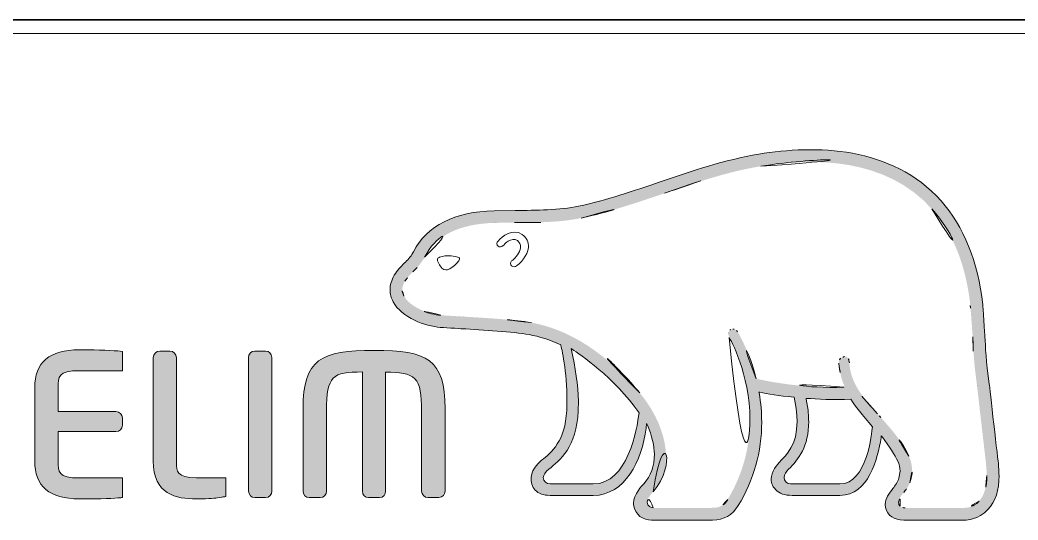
# Model space of a CAD drawing. Extents: x 16296677952 to 16296679688, y -37409618576 to -37409617304.
# Drawn here: x 16296678931.55 to 16296678946.28, y -37409618151.3 to -37409618143.91 of the extents above; entities that cross this region are included whole.
import ezdxf

# ---------------------------------------------------------------- set-up
doc = ezdxf.new("R2010")
doc.units = 0
doc.header["$LTSCALE"] = 10
doc.header["$MEASUREMENT"] = 0
doc.layers.get('0').update_dxf_attribs({"linetype": 'CONTINUOUS'})
doc.layers.add('레이어 1', color=7, linetype='CONTINUOUS', lineweight=0)

msp = doc.modelspace()

# ---------------------------------------------------------------- hatches: boundary and pattern name
at = {"layer": '레이어 1'}
h = msp.add_hatch(color=7, dxfattribs=at)
h.dxf.hatch_style = 1
edge = h.paths.add_edge_path(flags=16)
edge.add_spline(control_points=[(16296678945.706421, -37409618151.018967), (16296678945.61809, -37409618151.116753), (16296678945.50709, -37409618151.117622), (16296678945.502279, -37409618151.117622), (16296678945.502279, -37409618151.117622), (16296678944.61311, -37409618151.117622), (16296678944.61311, -37409618151.117622), (16296678944.580441, -37409618151.117622), (16296678944.55547, -37409618151.109428), (16296678944.53931, -37409618151.093483), (16296678944.52581, -37409618151.080261), (16296678944.51926, -37409618151.060158), (16296678944.51926, -37409618151.03524), (16296678944.51926, -37409618150.9851), (16296678944.555861, -37409618150.939003), (16296678944.594749, -37409618150.890053), (16296678944.6308, -37409618150.843727), (16296678944.665051, -37409618150.799812), (16296678944.684231, -37409618150.745842), (16296678944.732901, -37409618150.614861), (16296678944.727921, -37409618150.475128), (16296678944.669809, -37409618150.352013), (16296678944.56481, -37409618150.129227), (16296678944.409031, -37409618149.954224), (16296678944.258051, -37409618149.785103), (16296678944.258051, -37409618149.785103), (16296678944.206921, -37409618149.728951), (16296678944.206921, -37409618149.728409), (16296678944.010651, -37409618149.509697), (16296678943.807831, -37409618149.28344), (16296678943.791821, -37409618148.976669), (16296678943.78816, -37409618148.915916), (16296678943.76009, -37409618148.879211), (16296678943.721029, -37409618148.880859), (16296678943.721029, -37409618148.880859), (16296678943.663509, -37409618148.908493), (16296678943.66226, -37409618148.908493), (16296678943.64669, -37409618148.925652), (16296678943.638, -37409618148.95121), (16296678943.638, -37409618148.980598), (16296678943.638, -37409618148.980598), (16296678943.638491, -37409618148.990967), (16296678943.638491, -37409618148.991089), (16296678943.64636, -37409618149.101967), (16296678943.6728, -37409618149.210777), (16296678943.71928, -37409618149.323753), (16296678943.71928, -37409618149.323753), (16296678943.72382, -37409618149.335121), (16296678943.72382, -37409618149.335121), (16296678943.72382, -37409618149.335121), (16296678943.7118, -37409618149.335541), (16296678943.7118, -37409618149.335541), (16296678943.14097, -37409618149.35817), (16296678942.581341, -37409618149.250443), (16296678942.416759, -37409618149.210777), (16296678942.31526, -37409618148.802406), (16296678942.150631, -37409618148.531677), (16296678942.14353, -37409618148.520233), (16296678942.130739, -37409618148.499031), (16296678942.110319, -37409618148.48275), (16296678942.090651, -37409618148.477074), (16296678942.090651, -37409618148.477074), (16296678942.04258, -37409618148.484268), (16296678942.03668, -37409618148.485046), (16296678942.03264, -37409618148.491051), (16296678942.024229, -37409618148.502411), (16296678942.00565, -37409618148.527328), (16296678942.00565, -37409618148.527328), (16296678942.00337, -37409618148.54731), (16296678942.00337, -37409618148.54731), (16296678942.00337, -37409618148.54731), (16296678942.018539, -37409618148.601067), (16296678942.018539, -37409618148.601067), (16296678942.031, -37409618148.622581), (16296678942.32411, -37409618149.136063), (16296678942.32411, -37409618149.816132), (16296678942.32411, -37409618150.235657), (16296678942.213881, -37409618150.631462), (16296678941.996481, -37409618150.992416), (16296678941.94453, -37409618151.079048), (16296678941.87608, -37409618151.117622), (16296678941.774269, -37409618151.117622), (16296678941.774269, -37409618151.117622), (16296678940.89776, -37409618151.117622), (16296678940.89776, -37409618151.117622), (16296678940.8687, -37409618151.117622), (16296678940.808069, -37409618151.097191), (16296678940.808069, -37409618151.033821), (16296678940.808069, -37409618150.998871), (16296678940.84046, -37409618150.941513), (16296678940.89443, -37409618150.881104), (16296678941.259701, -37409618150.474358), (16296678941.04896, -37409618149.839073), (16296678940.69866, -37409618149.42054), (16296678940.3603, -37409618149.016861), (16296678939.808109, -37409618148.508873), (16296678939.099079, -37409618148.382683), (16296678938.847811, -37409618148.33876), (16296678938.4349, -37409618148.314293), (16296678938.101419, -37409618148.29451), (16296678938.101419, -37409618148.29451), (16296678937.76433, -37409618148.274521), (16296678937.76433, -37409618148.274521), (16296678937.59133, -37409618148.261299), (16296678937.305429, -37409618148.1549), (16296678937.21841, -37409618147.990143), (16296678937.18165, -37409618147.92186), (16296678937.185801, -37409618147.852592), (16296678937.231899, -37409618147.772957), (16296678937.26091, -37409618147.724892), (16296678937.30073, -37409618147.683594), (16296678937.350821, -37409618147.633339), (16296678937.40621, -37409618147.577301), (16296678937.463181, -37409618147.519279), (16296678937.50754, -37409618147.44281), (16296678937.50754, -37409618147.44281), (16296678937.520269, -37409618147.418877), (16296678937.520269, -37409618147.418877), (16296678937.68955, -37409618147.09507), (16296678938.038271, -37409618146.924088), (16296678938.55715, -37409618146.910316), (16296678938.55715, -37409618146.910316), (16296678938.849779, -37409618146.907051), (16296678938.849779, -37409618146.907051), (16296678939.17108, -37409618146.905411), (16296678939.53565, -37409618146.903557), (16296678939.835199, -37409618146.839088), (16296678940.25592, -37409618146.748642), (16296678940.677999, -37409618146.604424), (16296678941.050489, -37409618146.477493), (16296678941.050489, -37409618146.477493), (16296678941.062401, -37409618146.473557), (16296678941.062401, -37409618146.473557), (16296678941.5231, -37409618146.316017), (16296678941.99954, -37409618146.153122), (16296678942.48657, -37409618146.073807), (16296678943.26601, -37409618145.944794), (16296678944.33637, -37409618145.949043), (16296678945.00979, -37409618146.705048), (16296678945.321039, -37409618147.055077), (16296678945.51277, -37409618147.53643), (16296678945.57876, -37409618148.136101), (16296678945.57876, -37409618148.136101), (16296678945.57625, -37409618148.13414), (16296678945.57395, -37409618148.132057), (16296678945.5793, -37409618148.143959), (16296678945.58433, -37409618148.211273), (16296678945.61208, -37409618148.592758), (16296678945.62005, -37409618148.776192), (16296678945.628469, -37409618148.965851), (16296678945.67643, -37409618149.317741), (16296678945.67643, -37409618149.317741), (16296678945.81233, -37409618150.494568), (16296678945.81233, -37409618150.494568), (16296678945.81233, -37409618150.494568), (16296678945.820419, -37409618150.637581), (16296678945.820419, -37409618150.637581), (16296678945.820419, -37409618150.806488), (16296678945.782181, -37409618150.934837), (16296678945.706421, -37409618151.018967)], knot_values=[0, 0, 0, 0, 1, 1, 1, 2, 2, 2, 3, 3, 3, 4, 4, 4, 5, 5, 5, 6, 6, 6, 7, 7, 7, 8, 8, 8, 9, 9, 9, 10, 10, 10, 11, 11, 11, 12, 12, 12, 13, 13, 13, 14, 14, 14, 15, 15, 15, 16, 16, 16, 17, 17, 17, 18, 18, 18, 19, 19, 19, 20, 20, 20, 21, 21, 21, 22, 22, 22, 23, 23, 23, 24, 24, 24, 25, 25, 25, 26, 26, 26, 27, 27, 27, 28, 28, 28, 29, 29, 29, 30, 30, 30, 31, 31, 31, 32, 32, 32, 33, 33, 33, 34, 34, 34, 35, 35, 35, 36, 36, 36, 37, 37, 37, 38, 38, 38, 39, 39, 39, 40, 40, 40, 41, 41, 41, 42, 42, 42, 43, 43, 43, 44, 44, 44, 45, 45, 45, 46, 46, 46, 47, 47, 47, 48, 48, 48, 49, 49, 49, 50, 50, 50, 51, 51, 51, 52, 52, 52, 53, 53, 53, 53], degree=3, periodic=0)
edge = h.paths.add_edge_path(flags=16)
edge.add_spline(control_points=[(16296678943.65089, -37409618150.764633), (16296678943.65089, -37409618150.764633), (16296678942.925529, -37409618150.764633), (16296678942.925529, -37409618150.764633), (16296678942.871889, -37409618150.764633), (16296678942.8295, -37409618150.721809), (16296678942.8295, -37409618150.667183), (16296678942.8295, -37409618150.629051), (16296678942.86261, -37409618150.580544), (16296678942.893909, -37409618150.547234), (16296678943.041451, -37409618150.405983), (16296678943.192381, -37409618150.21151), (16296678943.192381, -37409618149.842346), (16296678943.192381, -37409618149.842346), (16296678943.183029, -37409618149.674652), (16296678943.183029, -37409618149.674004), (16296678943.183029, -37409618149.674004), (16296678943.15637, -37409618149.510887), (16296678943.15637, -37409618149.510887), (16296678943.15637, -37409618149.510887), (16296678943.15452, -37409618149.500618), (16296678943.15452, -37409618149.500618), (16296678943.15452, -37409618149.500618), (16296678943.16522, -37409618149.501389), (16296678943.16522, -37409618149.501389), (16296678943.30048, -37409618149.511108), (16296678943.56366, -37409618149.525757), (16296678943.81493, -37409618149.51384), (16296678943.878731, -37409618149.615334), (16296678943.981541, -37409618149.745888), (16296678944.131639, -37409618149.919823), (16296678944.12476, -37409618150.00634), (16296678944.053089, -37409618150.764633), (16296678943.65089, -37409618150.764633)], knot_values=[0, 0, 0, 0, 1, 1, 1, 2, 2, 2, 3, 3, 3, 4, 4, 4, 5, 5, 5, 6, 6, 6, 7, 7, 7, 8, 8, 8, 9, 9, 9, 10, 10, 10, 11, 11, 11, 11], degree=3, periodic=0)
edge = h.paths.add_edge_path(flags=16)
edge.add_spline(control_points=[(16296678940.0112, -37409618150.764633), (16296678940.0112, -37409618150.764633), (16296678939.3745, -37409618150.764633), (16296678939.3745, -37409618150.764633), (16296678939.326759, -37409618150.764633), (16296678939.27541, -37409618150.725311), (16296678939.27541, -37409618150.667183), (16296678939.27541, -37409618150.631897), (16296678939.305019, -37409618150.588203), (16296678939.35899, -37409618150.544823), (16296678939.52013, -37409618150.416473), (16296678939.764299, -37409618150.222214), (16296678939.790739, -37409618149.685898), (16296678939.790739, -37409618149.685898), (16296678939.79439, -37409618149.539619), (16296678939.79439, -37409618149.539619), (16296678939.79439, -37409618149.311523), (16296678939.742121, -37409618149.036102), (16296678939.69253, -37409618148.789963), (16296678939.69253, -37409618148.789963), (16296678939.684441, -37409618148.764832), (16296678939.684441, -37409618148.764832), (16296678939.684441, -37409618148.764832), (16296678939.705311, -37409618148.781113), (16296678939.705311, -37409618148.781113), (16296678939.80024, -37409618148.839546), (16296678940.320271, -37409618149.192001), (16296678940.68932, -37409618149.712677), (16296678940.65872, -37409618149.959137), (16296678940.51976, -37409618150.764633), (16296678940.0112, -37409618150.764633)], knot_values=[0, 0, 0, 0, 1, 1, 1, 2, 2, 2, 3, 3, 3, 4, 4, 4, 5, 5, 5, 6, 6, 6, 7, 7, 7, 8, 8, 8, 9, 9, 9, 10, 10, 10, 10], degree=3, periodic=0)
edge = h.paths.add_edge_path()
edge.add_spline(control_points=[(16296678945.99205, -37409618150.476761), (16296678945.991831, -37409618150.475128), (16296678945.8568, -37409618149.293266), (16296678945.8568, -37409618149.293266), (16296678945.80681, -37409618148.940071), (16296678945.799601, -37409618148.751717), (16296678945.7931, -37409618148.584793), (16296678945.7931, -37409618148.584793), (16296678945.75968, -37409618148.118187), (16296678945.75968, -37409618148.117851), (16296678945.68856, -37409618147.479187), (16296678945.481859, -37409618146.963318), (16296678945.145041, -37409618146.586067), (16296678944.41744, -37409618145.768562), (16296678943.28163, -37409618145.759933), (16296678942.456579, -37409618145.895943), (16296678941.95059, -37409618145.979637), (16296678941.466949, -37409618146.144707), (16296678940.999359, -37409618146.304649), (16296678940.999359, -37409618146.304649), (16296678940.984289, -37409618146.309998), (16296678940.984289, -37409618146.309998), (16296678940.61874, -37409618146.434647), (16296678940.203911, -37409618146.576569), (16296678939.79686, -37409618146.663307), (16296678939.517179, -37409618146.723068), (16296678939.166929, -37409618146.7258), (16296678938.857531, -37409618146.72744), (16296678938.857531, -37409618146.72744), (16296678938.55131, -37409618146.731148), (16296678938.55131, -37409618146.731148), (16296678937.962891, -37409618146.745682), (16296678937.562111, -37409618146.94944), (16296678937.359671, -37409618147.33651), (16296678937.359671, -37409618147.33651), (16296678937.35055, -37409618147.35321), (16296678937.35055, -37409618147.35321), (16296678937.31707, -37409618147.411888), (16296678937.26741, -37409618147.4617), (16296678937.22295, -37409618147.506287), (16296678937.173941, -37409618147.555656), (16296678937.118719, -37409618147.611053), (16296678937.07655, -37409618147.682716), (16296678937.03422, -37409618147.754501), (16296678937.012859, -37409618147.827263), (16296678937.012859, -37409618147.898697), (16296678937.012859, -37409618147.958794), (16296678937.027929, -37409618148.017776), (16296678937.058201, -37409618148.07415), (16296678937.18329, -37409618148.310364), (16296678937.5401, -37409618148.437843), (16296678937.753019, -37409618148.453041), (16296678937.753019, -37409618148.453041), (16296678938.06645, -37409618148.472702), (16296678938.07394, -37409618148.473358), (16296678938.38732, -37409618148.491051), (16296678938.816509, -37409618148.515846), (16296678939.06707, -37409618148.560097), (16296678939.213579, -37409618148.585991), (16296678939.38007, -37409618148.638527), (16296678939.533461, -37409618148.710747), (16296678939.54438, -37409618148.750519), (16296678939.62402, -37409618149.104599), (16296678939.62402, -37409618149.539848), (16296678939.62402, -37409618149.539848), (16296678939.62064, -37409618149.67794), (16296678939.62064, -37409618149.67794), (16296678939.59753, -37409618150.136887), (16296678939.39744, -37409618150.297256), (16296678939.25083, -37409618150.414597), (16296678939.23597, -37409618150.426292), (16296678939.10531, -37409618150.534767), (16296678939.095909, -37409618150.665329), (16296678939.089251, -37409618150.739182), (16296678939.11038, -37409618150.806488), (16296678939.155239, -37409618150.854874), (16296678939.20385, -37409618150.907318), (16296678939.27776, -37409618150.933861), (16296678939.3745, -37409618150.933861), (16296678939.3745, -37409618150.933861), (16296678940.0112, -37409618150.933861), (16296678940.0112, -37409618150.933861), (16296678940.487749, -37409618150.933861), (16296678940.723511, -37409618150.420723), (16296678940.795231, -37409618149.940018), (16296678940.795231, -37409618149.940018), (16296678940.7967, -37409618149.872398), (16296678940.7967, -37409618149.872398), (16296678940.7967, -37409618149.872398), (16296678940.81637, -37409618149.906273), (16296678940.81637, -37409618149.906273), (16296678940.877489, -37409618150.042282), (16296678940.914261, -37409618150.204842), (16296678940.914261, -37409618150.327301), (16296678940.914261, -37409618150.499161), (16296678940.86105, -37409618150.649269), (16296678940.759991, -37409618150.761139), (16296678940.734489, -37409618150.786377), (16296678940.60705, -37409618150.918457), (16296678940.60705, -37409618151.050323), (16296678940.60705, -37409618151.050323), (16296678940.6082, -37409618151.072067), (16296678940.6082, -37409618151.072067), (16296678940.62628, -37409618151.227852), (16296678940.75235, -37409618151.297447), (16296678940.869459, -37409618151.297447), (16296678940.869459, -37409618151.297447), (16296678941.774269, -37409618151.297447), (16296678941.774269, -37409618151.297447), (16296678941.937599, -37409618151.297447), (16296678942.06776, -37409618151.223923), (16296678942.15139, -37409618151.085167), (16296678942.381639, -37409618150.702911), (16296678942.49831, -37409618150.287773), (16296678942.49831, -37409618149.851639), (16296678942.49831, -37409618149.715523), (16296678942.485479, -37409618149.570213), (16296678942.46035, -37409618149.419456), (16296678942.46035, -37409618149.419456), (16296678942.45817, -37409618149.407417), (16296678942.45817, -37409618149.407417), (16296678942.45817, -37409618149.407417), (16296678942.470181, -37409618149.409943), (16296678942.470181, -37409618149.409943), (16296678942.57905, -37409618149.43103), (16296678942.754181, -37409618149.461403), (16296678942.970591, -37409618149.484772), (16296678942.970591, -37409618149.484772), (16296678942.976879, -37409618149.485542), (16296678942.976879, -37409618149.485542), (16296678942.976879, -37409618149.485542), (16296678943.006001, -37409618149.65139), (16296678943.006001, -37409618149.65139), (16296678943.006001, -37409618149.65139), (16296678943.012381, -37409618149.69072), (16296678943.012381, -37409618149.691383), (16296678943.012381, -37409618149.691383), (16296678943.021021, -37409618149.838097), (16296678943.021021, -37409618149.838097), (16296678943.021021, -37409618150.190208), (16296678942.861071, -37409618150.343369), (16296678942.775101, -37409618150.425522), (16296678942.77389, -37409618150.42662), (16296678942.65394, -37409618150.548538), (16296678942.64094, -37409618150.656693), (16296678942.64094, -37409618150.656693), (16296678942.636789, -37409618150.689911), (16296678942.636789, -37409618150.689911), (16296678942.636789, -37409618150.723877), (16296678942.645519, -37409618150.79052), (16296678942.70495, -37409618150.851929), (16296678942.75729, -37409618150.906441), (16296678942.838289, -37409618150.933861), (16296678942.94602, -37409618150.933861), (16296678942.94602, -37409618150.933861), (16296678943.65089, -37409618150.933861), (16296678943.65089, -37409618150.933861), (16296678944.078991, -37409618150.933861), (16296678944.20784, -37409618150.389587), (16296678944.25979, -37409618150.084557), (16296678944.25979, -37409618150.084557), (16296678944.262199, -37409618150.053093), (16296678944.262199, -37409618150.053093), (16296678944.262199, -37409618150.053093), (16296678944.279131, -37409618150.076141), (16296678944.279131, -37409618150.076141), (16296678944.37784, -37409618150.202217), (16296678944.464411, -37409618150.342392), (16296678944.50609, -37409618150.429573), (16296678944.528, -37409618150.474907), (16296678944.539801, -37409618150.525269), (16296678944.539801, -37409618150.575737), (16296678944.539801, -37409618150.575737), (16296678944.523849, -37409618150.67778), (16296678944.523849, -37409618150.67778), (16296678944.507351, -37409618150.73317), (16296678944.469549, -37409618150.784187), (16296678944.43257, -37409618150.833572), (16296678944.378321, -37409618150.904037), (16296678944.32239, -37409618150.977127), (16296678944.32239, -37409618151.065826), (16296678944.32239, -37409618151.065826), (16296678944.327641, -37409618151.11467), (16296678944.327641, -37409618151.11467), (16296678944.35342, -37409618151.232437), (16296678944.448851, -37409618151.297447), (16296678944.59617, -37409618151.297447), (16296678944.59617, -37409618151.297447), (16296678945.50185, -37409618151.297447), (16296678945.50185, -37409618151.297447), (16296678945.52173, -37409618151.297447), (16296678945.698721, -37409618151.293068), (16296678945.837351, -37409618151.143066), (16296678945.948021, -37409618151.023239), (16296678946.00177, -37409618150.858467), (16296678946.00177, -37409618150.639763), (16296678946.00177, -37409618150.639763), (16296678945.992161, -37409618150.477524), (16296678945.99205, -37409618150.476761)], knot_values=[0, 0, 0, 0, 1, 1, 1, 2, 2, 2, 3, 3, 3, 4, 4, 4, 5, 5, 5, 6, 6, 6, 7, 7, 7, 8, 8, 8, 9, 9, 9, 10, 10, 10, 11, 11, 11, 12, 12, 12, 13, 13, 13, 14, 14, 14, 15, 15, 15, 16, 16, 16, 17, 17, 17, 18, 18, 18, 19, 19, 19, 20, 20, 20, 21, 21, 21, 22, 22, 22, 23, 23, 23, 24, 24, 24, 25, 25, 25, 26, 26, 26, 27, 27, 27, 28, 28, 28, 29, 29, 29, 30, 30, 30, 31, 31, 31, 32, 32, 32, 33, 33, 33, 34, 34, 34, 35, 35, 35, 36, 36, 36, 37, 37, 37, 38, 38, 38, 39, 39, 39, 40, 40, 40, 41, 41, 41, 42, 42, 42, 43, 43, 43, 44, 44, 44, 45, 45, 45, 46, 46, 46, 47, 47, 47, 48, 48, 48, 49, 49, 49, 50, 50, 50, 51, 51, 51, 52, 52, 52, 53, 53, 53, 54, 54, 54, 55, 55, 55, 56, 56, 56, 57, 57, 57, 58, 58, 58, 59, 59, 59, 60, 60, 60, 61, 61, 61, 62, 62, 62, 63, 63, 63, 64, 64, 64, 65, 65, 65, 66, 66, 66, 66], degree=3, periodic=0)
edge = h.paths.add_edge_path(flags=0)
edge.add_spline(control_points=[(16296678937.737619, -37409618147.420303), (16296678937.737619, -37409618147.420303), (16296678937.86937, -37409618147.360764), (16296678938.032591, -37409618147.423691), (16296678938.032591, -37409618147.423691), (16296678938.052799, -37409618147.43232), (16296678938.02647, -37409618147.469566), (16296678937.946989, -37409618147.576424), (16296678937.86866, -37409618147.599472), (16296678937.86866, -37409618147.599472), (16296678937.86866, -37409618147.599472), (16296678937.811911, -37409618147.619461), (16296678937.78001, -37409618147.580788), (16296678937.715549, -37409618147.505188), (16296678937.713579, -37409618147.461159), (16296678937.713579, -37409618147.461159), (16296678937.713579, -37409618147.461159), (16296678937.706921, -37409618147.428497), (16296678937.737619, -37409618147.420303)], knot_values=[0, 0, 0, 0, 1, 1, 1, 2, 2, 2, 3, 3, 3, 4, 4, 4, 5, 5, 5, 6, 6, 6, 6], degree=3, periodic=0)
edge = h.paths.add_edge_path(flags=0)
edge.add_spline(control_points=[(16296678938.60708, -37409618147.177994), (16296678938.58736, -37409618147.199509), (16296678938.585831, -37409618147.235336), (16296678938.60708, -37409618147.254242), (16296678938.627399, -37409618147.272598), (16296678938.66263, -37409618147.267792), (16296678938.682289, -37409618147.246162), (16296678938.692789, -37409618147.235336), (16296678938.80094, -37409618147.106972), (16296678938.894239, -37409618147.17263), (16296678938.92832, -37409618147.197113), (16296678938.942419, -37409618147.23185), (16296678938.937389, -37409618147.276741), (16296678938.92942, -37409618147.34874), (16296678938.866989, -37409618147.430458), (16296678938.823339, -37409618147.458427), (16296678938.79892, -37409618147.473282), (16296678938.78281, -37409618147.505188), (16296678938.79439, -37409618147.530968), (16296678938.805861, -37409618147.556648), (16296678938.83852, -37409618147.564301), (16296678938.86474, -37409618147.552063), (16296678938.94285, -37409618147.514687), (16296678939.041349, -37409618147.389938), (16296678939.05484, -37409618147.273582), (16296678939.063789, -37409618147.19252), (16296678939.027411, -37409618147.126312), (16296678938.962629, -37409618147.081627), (16296678938.823339, -37409618146.982758), (16296678938.66547, -37409618147.115059), (16296678938.60708, -37409618147.177994)], knot_values=[0, 0, 0, 0, 1, 1, 1, 2, 2, 2, 3, 3, 3, 4, 4, 4, 5, 5, 5, 6, 6, 6, 7, 7, 7, 8, 8, 8, 9, 9, 9, 10, 10, 10, 10], degree=3, periodic=0)
edge = h.paths.add_edge_path(flags=0)
edge.add_spline(control_points=[(16296678938.58927, -37409618147.27446), (16296678938.58927, -37409618147.27446), (16296678938.58927, -37409618147.27446), (16296678938.58927, -37409618147.27446), (16296678938.58927, -37409618147.27446), (16296678938.58927, -37409618147.27446), (16296678938.58927, -37409618147.27446)], knot_values=[0, 0, 0, 0, 1, 1, 1, 2, 2, 2, 2], degree=3, periodic=0)
h = msp.add_hatch(color=7, dxfattribs=at)
h.dxf.hatch_style = 2
edge = h.paths.add_edge_path()
edge.add_spline(control_points=[(16296678931.769581, -37409618149.344398), (16296678931.769581, -37409618149.344398), (16296678931.769581, -37409618150.424004), (16296678931.769581, -37409618150.424004), (16296678931.769581, -37409618150.801666), (16296678931.9853, -37409618150.9851), (16296678932.42918, -37409618150.9851), (16296678932.625111, -37409618150.9851), (16296678932.89179, -37409618150.981506), (16296678932.998421, -37409618150.97155), (16296678932.996889, -37409618150.97155), (16296678933.050119, -37409618150.966423), (16296678933.050119, -37409618150.966423), (16296678933.050119, -37409618150.966423), (16296678933.065531, -37409618150.96489), (16296678933.065531, -37409618150.96489), (16296678933.065531, -37409618150.96489), (16296678933.065531, -37409618150.676033), (16296678933.065531, -37409618150.676033), (16296678933.065531, -37409618150.676033), (16296678932.43161, -37409618150.676033), (16296678932.43161, -37409618150.676033), (16296678932.114019, -37409618150.676033), (16296678932.114019, -37409618150.586456), (16296678932.114019, -37409618150.424004), (16296678932.114019, -37409618150.424004), (16296678932.114019, -37409618150.023933), (16296678932.114019, -37409618149.992683), (16296678932.14666, -37409618149.992683), (16296678932.966129, -37409618149.992683), (16296678932.966129, -37409618149.992683), (16296678933.0198, -37409618149.992683), (16296678933.06353, -37409618149.950073), (16296678933.06353, -37409618149.897636), (16296678933.06353, -37409618149.897636), (16296678933.06353, -37409618149.790573), (16296678933.06353, -37409618149.790573), (16296678933.06353, -37409618149.737801), (16296678933.0198, -37409618149.695091), (16296678932.966129, -37409618149.695091), (16296678932.966129, -37409618149.695091), (16296678932.14666, -37409618149.695091), (16296678932.114019, -37409618149.695091), (16296678932.114019, -37409618149.664062), (16296678932.114019, -37409618149.344398), (16296678932.114019, -37409618149.344398), (16296678932.114019, -37409618149.182159), (16296678932.114019, -37409618149.092789), (16296678932.43161, -37409618149.092789), (16296678932.43161, -37409618149.092789), (16296678933.065281, -37409618149.095306), (16296678933.065281, -37409618149.095306), (16296678933.065281, -37409618149.095306), (16296678933.065281, -37409618148.808197), (16296678933.065281, -37409618148.808197), (16296678933.065281, -37409618148.808197), (16296678932.99806, -37409618148.800987), (16296678932.99806, -37409618148.800987), (16296678932.87339, -37409618148.789742), (16296678932.58754, -37409618148.783943), (16296678932.42918, -37409618148.783943), (16296678931.9853, -37409618148.783943), (16296678931.769581, -37409618148.967163), (16296678931.769581, -37409618149.344398)], knot_values=[0, 0, 0, 0, 1, 1, 1, 2, 2, 2, 3, 3, 3, 4, 4, 4, 5, 5, 5, 6, 6, 6, 7, 7, 7, 8, 8, 8, 9, 9, 9, 10, 10, 10, 11, 11, 11, 12, 12, 12, 13, 13, 13, 14, 14, 14, 15, 15, 15, 16, 16, 16, 17, 17, 17, 18, 18, 18, 19, 19, 19, 20, 20, 20, 21, 21, 21, 21], degree=3, periodic=0)
h = msp.add_hatch(color=7, dxfattribs=at)
h.dxf.hatch_style = 2
edge = h.paths.add_edge_path()
edge.add_spline(control_points=[(16296678933.61586, -37409618148.803513), (16296678933.56283, -37409618148.803513), (16296678933.51787, -37409618148.847321), (16296678933.51787, -37409618148.899307), (16296678933.51787, -37409618148.899307), (16296678933.51787, -37409618150.424004), (16296678933.51787, -37409618150.424004), (16296678933.51787, -37409618150.921188), (16296678933.857201, -37409618150.9851), (16296678934.152599, -37409618150.9851), (16296678934.36936, -37409618150.9851), (16296678934.424971, -37409618150.975922), (16296678934.489149, -37409618150.965218), (16296678934.489149, -37409618150.965218), (16296678934.526569, -37409618150.95932), (16296678934.526569, -37409618150.95932), (16296678934.52602, -37409618150.959541), (16296678934.576111, -37409618150.953323), (16296678934.576111, -37409618150.953323), (16296678934.576111, -37409618150.953323), (16296678934.590969, -37409618150.95134), (16296678934.590969, -37409618150.95134), (16296678934.590969, -37409618150.95134), (16296678934.590969, -37409618150.676033), (16296678934.590969, -37409618150.676033), (16296678934.590969, -37409618150.676033), (16296678934.15589, -37409618150.676033), (16296678934.15589, -37409618150.676033), (16296678933.86157, -37409618150.676033), (16296678933.86157, -37409618150.564934), (16296678933.86157, -37409618150.457108), (16296678933.86157, -37409618150.457108), (16296678933.86157, -37409618148.899307), (16296678933.86157, -37409618148.899307), (16296678933.86157, -37409618148.847321), (16296678933.81699, -37409618148.803513), (16296678933.76412, -37409618148.803513), (16296678933.76412, -37409618148.803513), (16296678933.61586, -37409618148.803513), (16296678933.61586, -37409618148.803513)], knot_values=[0, 0, 0, 0, 1, 1, 1, 2, 2, 2, 3, 3, 3, 4, 4, 4, 5, 5, 5, 6, 6, 6, 7, 7, 7, 8, 8, 8, 9, 9, 9, 10, 10, 10, 11, 11, 11, 12, 12, 12, 13, 13, 13, 13], degree=3, periodic=0)
h = msp.add_hatch(color=7, dxfattribs=at)
h.dxf.hatch_style = 2
edge = h.paths.add_edge_path()
edge.add_spline(control_points=[(16296678935.016331, -37409618148.803513), (16296678934.959089, -37409618148.803513), (16296678934.924891, -37409618148.850807), (16296678934.924891, -37409618148.896477), (16296678934.924891, -37409618148.896477), (16296678934.924891, -37409618150.870293), (16296678934.924891, -37409618150.870293), (16296678934.924891, -37409618150.922821), (16296678934.965969, -37409618150.965538), (16296678935.016331, -37409618150.965538), (16296678935.016331, -37409618150.965538), (16296678935.176491, -37409618150.965538), (16296678935.176491, -37409618150.965538), (16296678935.23385, -37409618150.965538), (16296678935.268101, -37409618150.917259), (16296678935.268101, -37409618150.870293), (16296678935.268101, -37409618150.870293), (16296678935.268101, -37409618148.896477), (16296678935.268101, -37409618148.896477), (16296678935.268101, -37409618148.844368), (16296678935.227949, -37409618148.803513), (16296678935.176491, -37409618148.803513), (16296678935.176491, -37409618148.803513), (16296678935.016331, -37409618148.803513), (16296678935.016331, -37409618148.803513)], knot_values=[0, 0, 0, 0, 1, 1, 1, 2, 2, 2, 3, 3, 3, 4, 4, 4, 5, 5, 5, 6, 6, 6, 7, 7, 7, 8, 8, 8, 8], degree=3, periodic=0)
h = msp.add_hatch(color=7, dxfattribs=at)
h.dxf.hatch_style = 2
edge = h.paths.add_edge_path()
edge.add_spline(control_points=[(16296678935.729731, -37409618149.655418), (16296678935.729731, -37409618149.655418), (16296678935.729731, -37409618150.870293), (16296678935.729731, -37409618150.870293), (16296678935.729731, -37409618150.922821), (16296678935.771021, -37409618150.965538), (16296678935.82172, -37409618150.965538), (16296678935.82172, -37409618150.965538), (16296678935.98428, -37409618150.965538), (16296678935.98428, -37409618150.965538), (16296678936.04163, -37409618150.965538), (16296678936.075939, -37409618150.917259), (16296678936.075939, -37409618150.870293), (16296678936.075939, -37409618150.870293), (16296678936.075939, -37409618149.685471), (16296678936.075939, -37409618149.685471), (16296678936.075939, -37409618149.163048), (16296678936.164539, -37409618149.112244), (16296678936.60634, -37409618149.111053), (16296678936.60634, -37409618149.143173), (16296678936.60634, -37409618150.870293), (16296678936.60634, -37409618150.870293), (16296678936.60634, -37409618150.924797), (16296678936.645571, -37409618150.965538), (16296678936.697571, -37409618150.965538), (16296678936.697571, -37409618150.965538), (16296678936.85729, -37409618150.965538), (16296678936.85729, -37409618150.965538), (16296678936.914419, -37409618150.965538), (16296678936.94862, -37409618150.917259), (16296678936.94862, -37409618150.870293), (16296678936.94862, -37409618150.870293), (16296678936.94862, -37409618149.148514), (16296678936.94862, -37409618149.114433), (16296678937.155319, -37409618149.115181), (16296678937.30052, -37409618149.132233), (16296678937.37912, -37409618149.210777), (16296678937.461929, -37409618149.293488), (16296678937.4781, -37409618149.447746), (16296678937.4781, -37409618149.685471), (16296678937.4781, -37409618149.685471), (16296678937.4781, -37409618150.870293), (16296678937.4781, -37409618150.870293), (16296678937.4781, -37409618150.921852), (16296678937.52033, -37409618150.965538), (16296678937.57025, -37409618150.965538), (16296678937.57025, -37409618150.965538), (16296678937.73358, -37409618150.965538), (16296678937.73358, -37409618150.965538), (16296678937.79022, -37409618150.965538), (16296678937.82523, -37409618150.916161), (16296678937.82523, -37409618150.870293), (16296678937.82523, -37409618150.870293), (16296678937.82523, -37409618149.655418), (16296678937.82523, -37409618149.655418), (16296678937.82523, -37409618148.91909), (16296678937.564131, -37409618148.794327), (16296678936.77939, -37409618148.794327), (16296678935.991819, -37409618148.794327), (16296678935.729731, -37409618148.91909), (16296678935.729731, -37409618149.655418)], knot_values=[0, 0, 0, 0, 1, 1, 1, 2, 2, 2, 3, 3, 3, 4, 4, 4, 5, 5, 5, 6, 6, 6, 7, 7, 7, 8, 8, 8, 9, 9, 9, 10, 10, 10, 11, 11, 11, 12, 12, 12, 13, 13, 13, 14, 14, 14, 15, 15, 15, 16, 16, 16, 17, 17, 17, 18, 18, 18, 19, 19, 19, 20, 20, 20, 20], degree=3, periodic=0)

# ---------------------------------------------------------------- linework, layer by layer
at = {"color": 7, "lineweight": 35}
msp.add_line((16296678949.19104, -37409618143.914558), (16296678854.811041, -37409618143.914558), dxfattribs=at)
at = {"color": 7, "lineweight": 13}
msp.add_line((16296678944.390751, -37409618144.114571), (16296678862.080629, -37409618144.114571), dxfattribs=at)
at = {"color": 7, "lineweight": 13, "ltscale": 0.115257}
msp.add_line((16296678949.00104, -37409618144.114571), (16296678944.390751, -37409618144.114571), dxfattribs=at)
at = {"color": 7}
msp.add_line((16296678939.98299, -37409618150.933861), (16296678939.98299, -37409618150.933861), dxfattribs=at)
at = {"layer": '레이어 1', "color": 7}
for points, knots in [([(16296678945.99205, -37409618150.476761), (16296678945.991831, -37409618150.475128), (16296678945.8568, -37409618149.293266), (16296678945.8568, -37409618149.293266), (16296678945.80681, -37409618148.940071), (16296678945.799601, -37409618148.751717), (16296678945.7931, -37409618148.584793), (16296678945.7931, -37409618148.584793), (16296678945.75968, -37409618148.118187), (16296678945.75968, -37409618148.117851), (16296678945.68856, -37409618147.479187), (16296678945.481859, -37409618146.963318), (16296678945.145041, -37409618146.586067), (16296678944.41744, -37409618145.768562), (16296678943.28163, -37409618145.759933), (16296678942.456579, -37409618145.895943), (16296678941.95059, -37409618145.979637), (16296678941.466949, -37409618146.144707), (16296678940.999359, -37409618146.304649), (16296678940.999359, -37409618146.304649), (16296678940.984289, -37409618146.309998), (16296678940.984289, -37409618146.309998), (16296678940.61874, -37409618146.434647), (16296678940.203911, -37409618146.576569), (16296678939.79686, -37409618146.663307), (16296678939.517179, -37409618146.723068), (16296678939.166929, -37409618146.7258), (16296678938.857531, -37409618146.72744), (16296678938.857531, -37409618146.72744), (16296678938.55131, -37409618146.731148), (16296678938.55131, -37409618146.731148), (16296678937.962891, -37409618146.745682), (16296678937.562111, -37409618146.94944), (16296678937.359671, -37409618147.33651), (16296678937.359671, -37409618147.33651), (16296678937.35055, -37409618147.35321), (16296678937.35055, -37409618147.35321), (16296678937.31707, -37409618147.411888), (16296678937.26741, -37409618147.4617), (16296678937.22295, -37409618147.506287), (16296678937.173941, -37409618147.555656), (16296678937.118719, -37409618147.611053), (16296678937.07655, -37409618147.682716), (16296678937.03422, -37409618147.754501), (16296678937.012859, -37409618147.827263), (16296678937.012859, -37409618147.898697), (16296678937.012859, -37409618147.958794), (16296678937.027929, -37409618148.017776), (16296678937.058201, -37409618148.07415), (16296678937.18329, -37409618148.310364), (16296678937.5401, -37409618148.437843), (16296678937.753019, -37409618148.453041), (16296678937.753019, -37409618148.453041), (16296678938.06645, -37409618148.472702), (16296678938.07394, -37409618148.473358), (16296678938.38732, -37409618148.491051), (16296678938.816509, -37409618148.515846), (16296678939.06707, -37409618148.560097), (16296678939.213579, -37409618148.585991), (16296678939.38007, -37409618148.638527), (16296678939.533461, -37409618148.710747), (16296678939.54438, -37409618148.750519), (16296678939.62402, -37409618149.104599), (16296678939.62402, -37409618149.539848), (16296678939.62402, -37409618149.539848), (16296678939.62064, -37409618149.67794), (16296678939.62064, -37409618149.67794), (16296678939.59753, -37409618150.136887), (16296678939.39744, -37409618150.297256), (16296678939.25083, -37409618150.414597), (16296678939.23597, -37409618150.426292), (16296678939.10531, -37409618150.534767), (16296678939.095909, -37409618150.665329), (16296678939.089251, -37409618150.739182), (16296678939.11038, -37409618150.806488), (16296678939.155239, -37409618150.854874), (16296678939.20385, -37409618150.907318), (16296678939.27776, -37409618150.933861), (16296678939.3745, -37409618150.933861), (16296678939.3745, -37409618150.933861), (16296678940.0112, -37409618150.933861), (16296678940.0112, -37409618150.933861), (16296678940.487749, -37409618150.933861), (16296678940.723511, -37409618150.420723), (16296678940.795231, -37409618149.940018), (16296678940.795231, -37409618149.940018), (16296678940.7967, -37409618149.872398), (16296678940.7967, -37409618149.872398), (16296678940.7967, -37409618149.872398), (16296678940.81637, -37409618149.906273), (16296678940.81637, -37409618149.906273), (16296678940.877489, -37409618150.042282), (16296678940.914261, -37409618150.204842), (16296678940.914261, -37409618150.327301), (16296678940.914261, -37409618150.499161), (16296678940.86105, -37409618150.649269), (16296678940.759991, -37409618150.761139), (16296678940.734489, -37409618150.786377), (16296678940.60705, -37409618150.918457), (16296678940.60705, -37409618151.050323), (16296678940.60705, -37409618151.050323), (16296678940.6082, -37409618151.072067), (16296678940.6082, -37409618151.072067), (16296678940.62628, -37409618151.227852), (16296678940.75235, -37409618151.297447), (16296678940.869459, -37409618151.297447), (16296678940.869459, -37409618151.297447), (16296678941.774269, -37409618151.297447), (16296678941.774269, -37409618151.297447), (16296678941.937599, -37409618151.297447), (16296678942.06776, -37409618151.223923), (16296678942.15139, -37409618151.085167), (16296678942.381639, -37409618150.702911), (16296678942.49831, -37409618150.287773), (16296678942.49831, -37409618149.851639), (16296678942.49831, -37409618149.715523), (16296678942.485479, -37409618149.570213), (16296678942.46035, -37409618149.419456), (16296678942.46035, -37409618149.419456), (16296678942.45817, -37409618149.407417), (16296678942.45817, -37409618149.407417), (16296678942.45817, -37409618149.407417), (16296678942.470181, -37409618149.409943), (16296678942.470181, -37409618149.409943), (16296678942.57905, -37409618149.43103), (16296678942.754181, -37409618149.461403), (16296678942.970591, -37409618149.484772), (16296678942.970591, -37409618149.484772), (16296678942.976879, -37409618149.485542), (16296678942.976879, -37409618149.485542), (16296678942.976879, -37409618149.485542), (16296678943.006001, -37409618149.65139), (16296678943.006001, -37409618149.65139), (16296678943.006001, -37409618149.65139), (16296678943.012381, -37409618149.69072), (16296678943.012381, -37409618149.691383), (16296678943.012381, -37409618149.691383), (16296678943.021021, -37409618149.838097), (16296678943.021021, -37409618149.838097), (16296678943.021021, -37409618150.190208), (16296678942.861071, -37409618150.343369), (16296678942.775101, -37409618150.425522), (16296678942.77389, -37409618150.42662), (16296678942.65394, -37409618150.548538), (16296678942.64094, -37409618150.656693), (16296678942.64094, -37409618150.656693), (16296678942.636789, -37409618150.689911), (16296678942.636789, -37409618150.689911), (16296678942.636789, -37409618150.723877), (16296678942.645519, -37409618150.79052), (16296678942.70495, -37409618150.851929), (16296678942.75729, -37409618150.906441), (16296678942.838289, -37409618150.933861), (16296678942.94602, -37409618150.933861), (16296678942.94602, -37409618150.933861), (16296678943.65089, -37409618150.933861), (16296678943.65089, -37409618150.933861), (16296678944.078991, -37409618150.933861), (16296678944.20784, -37409618150.389587), (16296678944.25979, -37409618150.084557), (16296678944.25979, -37409618150.084557), (16296678944.262199, -37409618150.053093), (16296678944.262199, -37409618150.053093), (16296678944.262199, -37409618150.053093), (16296678944.279131, -37409618150.076141), (16296678944.279131, -37409618150.076141), (16296678944.37784, -37409618150.202217), (16296678944.464411, -37409618150.342392), (16296678944.50609, -37409618150.429573), (16296678944.528, -37409618150.474907), (16296678944.539801, -37409618150.525269), (16296678944.539801, -37409618150.575737), (16296678944.539801, -37409618150.575737), (16296678944.523849, -37409618150.67778), (16296678944.523849, -37409618150.67778), (16296678944.507351, -37409618150.73317), (16296678944.469549, -37409618150.784187), (16296678944.43257, -37409618150.833572), (16296678944.378321, -37409618150.904037), (16296678944.32239, -37409618150.977127), (16296678944.32239, -37409618151.065826), (16296678944.32239, -37409618151.065826), (16296678944.327641, -37409618151.11467), (16296678944.327641, -37409618151.11467), (16296678944.35342, -37409618151.232437), (16296678944.448851, -37409618151.297447), (16296678944.59617, -37409618151.297447), (16296678944.59617, -37409618151.297447), (16296678945.50185, -37409618151.297447), (16296678945.50185, -37409618151.297447), (16296678945.52173, -37409618151.297447), (16296678945.698721, -37409618151.293068), (16296678945.837351, -37409618151.143066), (16296678945.948021, -37409618151.023239), (16296678946.00177, -37409618150.858467), (16296678946.00177, -37409618150.639763), (16296678946.00177, -37409618150.639763), (16296678945.992161, -37409618150.477524), (16296678945.99205, -37409618150.476761)], [0, 0, 0, 0, 1, 1, 1, 2, 2, 2, 3, 3, 3, 4, 4, 4, 5, 5, 5, 6, 6, 6, 7, 7, 7, 8, 8, 8, 9, 9, 9, 10, 10, 10, 11, 11, 11, 12, 12, 12, 13, 13, 13, 14, 14, 14, 15, 15, 15, 16, 16, 16, 17, 17, 17, 18, 18, 18, 19, 19, 19, 20, 20, 20, 21, 21, 21, 22, 22, 22, 23, 23, 23, 24, 24, 24, 25, 25, 25, 26, 26, 26, 27, 27, 27, 28, 28, 28, 29, 29, 29, 30, 30, 30, 31, 31, 31, 32, 32, 32, 33, 33, 33, 34, 34, 34, 35, 35, 35, 36, 36, 36, 37, 37, 37, 38, 38, 38, 39, 39, 39, 40, 40, 40, 41, 41, 41, 42, 42, 42, 43, 43, 43, 44, 44, 44, 45, 45, 45, 46, 46, 46, 47, 47, 47, 48, 48, 48, 49, 49, 49, 50, 50, 50, 51, 51, 51, 52, 52, 52, 53, 53, 53, 54, 54, 54, 55, 55, 55, 56, 56, 56, 57, 57, 57, 58, 58, 58, 59, 59, 59, 60, 60, 60, 61, 61, 61, 62, 62, 62, 63, 63, 63, 64, 64, 64, 65, 65, 65, 66, 66, 66, 66]), ([(16296678938.60708, -37409618147.177994), (16296678938.58736, -37409618147.199509), (16296678938.585831, -37409618147.235336), (16296678938.60708, -37409618147.254242), (16296678938.627399, -37409618147.272598), (16296678938.66263, -37409618147.267792), (16296678938.682289, -37409618147.246162), (16296678938.692789, -37409618147.235336), (16296678938.80094, -37409618147.106972), (16296678938.894239, -37409618147.17263), (16296678938.92832, -37409618147.197113), (16296678938.942419, -37409618147.23185), (16296678938.937389, -37409618147.276741), (16296678938.92942, -37409618147.34874), (16296678938.866989, -37409618147.430458), (16296678938.823339, -37409618147.458427), (16296678938.79892, -37409618147.473282), (16296678938.78281, -37409618147.505188), (16296678938.79439, -37409618147.530968), (16296678938.805861, -37409618147.556648), (16296678938.83852, -37409618147.564301), (16296678938.86474, -37409618147.552063), (16296678938.94285, -37409618147.514687), (16296678939.041349, -37409618147.389938), (16296678939.05484, -37409618147.273582), (16296678939.063789, -37409618147.19252), (16296678939.027411, -37409618147.126312), (16296678938.962629, -37409618147.081627), (16296678938.823339, -37409618146.982758), (16296678938.66547, -37409618147.115059), (16296678938.60708, -37409618147.177994)], [0, 0, 0, 0, 1, 1, 1, 2, 2, 2, 3, 3, 3, 4, 4, 4, 5, 5, 5, 6, 6, 6, 7, 7, 7, 8, 8, 8, 9, 9, 9, 10, 10, 10, 10]), ([(16296678938.58927, -37409618147.27446), (16296678938.58927, -37409618147.27446), (16296678938.58927, -37409618147.27446), (16296678938.58927, -37409618147.27446), (16296678938.58927, -37409618147.27446), (16296678938.58927, -37409618147.27446), (16296678938.58927, -37409618147.27446)], [0, 0, 0, 0, 1, 1, 1, 2, 2, 2, 2]), ([(16296678937.737619, -37409618147.420303), (16296678937.737619, -37409618147.420303), (16296678937.86937, -37409618147.360764), (16296678938.032591, -37409618147.423691), (16296678938.032591, -37409618147.423691), (16296678938.052799, -37409618147.43232), (16296678938.02647, -37409618147.469566), (16296678937.946989, -37409618147.576424), (16296678937.86866, -37409618147.599472), (16296678937.86866, -37409618147.599472), (16296678937.86866, -37409618147.599472), (16296678937.811911, -37409618147.619461), (16296678937.78001, -37409618147.580788), (16296678937.715549, -37409618147.505188), (16296678937.713579, -37409618147.461159), (16296678937.713579, -37409618147.461159), (16296678937.713579, -37409618147.461159), (16296678937.706921, -37409618147.428497), (16296678937.737619, -37409618147.420303)], [0, 0, 0, 0, 1, 1, 1, 2, 2, 2, 3, 3, 3, 4, 4, 4, 5, 5, 5, 6, 6, 6, 6]), ([(16296678942.018539, -37409618148.601067), (16296678942.031, -37409618148.622581), (16296678942.32411, -37409618149.136063), (16296678942.32411, -37409618149.816132), (16296678942.32411, -37409618150.235657), (16296678942.213881, -37409618150.631462), (16296678941.996481, -37409618150.992416)], [24, 24, 24, 24, 25, 25, 25, 26, 26, 26, 26]), ([(16296678931.769581, -37409618149.344398), (16296678931.769581, -37409618149.344398), (16296678931.769581, -37409618150.424004), (16296678931.769581, -37409618150.424004), (16296678931.769581, -37409618150.801666), (16296678931.9853, -37409618150.9851), (16296678932.42918, -37409618150.9851), (16296678932.625111, -37409618150.9851), (16296678932.89179, -37409618150.981506), (16296678932.998421, -37409618150.97155), (16296678932.996889, -37409618150.97155), (16296678933.050119, -37409618150.966423), (16296678933.050119, -37409618150.966423), (16296678933.050119, -37409618150.966423), (16296678933.065531, -37409618150.96489), (16296678933.065531, -37409618150.96489), (16296678933.065531, -37409618150.96489), (16296678933.065531, -37409618150.676033), (16296678933.065531, -37409618150.676033), (16296678933.065531, -37409618150.676033), (16296678932.43161, -37409618150.676033), (16296678932.43161, -37409618150.676033), (16296678932.114019, -37409618150.676033), (16296678932.114019, -37409618150.586456), (16296678932.114019, -37409618150.424004), (16296678932.114019, -37409618150.424004), (16296678932.114019, -37409618150.023933), (16296678932.114019, -37409618149.992683), (16296678932.14666, -37409618149.992683), (16296678932.966129, -37409618149.992683), (16296678932.966129, -37409618149.992683), (16296678933.0198, -37409618149.992683), (16296678933.06353, -37409618149.950073), (16296678933.06353, -37409618149.897636), (16296678933.06353, -37409618149.897636), (16296678933.06353, -37409618149.790573), (16296678933.06353, -37409618149.790573), (16296678933.06353, -37409618149.737801), (16296678933.0198, -37409618149.695091), (16296678932.966129, -37409618149.695091), (16296678932.966129, -37409618149.695091), (16296678932.14666, -37409618149.695091), (16296678932.114019, -37409618149.695091), (16296678932.114019, -37409618149.664062), (16296678932.114019, -37409618149.344398), (16296678932.114019, -37409618149.344398), (16296678932.114019, -37409618149.182159), (16296678932.114019, -37409618149.092789), (16296678932.43161, -37409618149.092789), (16296678932.43161, -37409618149.092789), (16296678933.065281, -37409618149.095306), (16296678933.065281, -37409618149.095306), (16296678933.065281, -37409618149.095306), (16296678933.065281, -37409618148.808197), (16296678933.065281, -37409618148.808197), (16296678933.065281, -37409618148.808197), (16296678932.99806, -37409618148.800987), (16296678932.99806, -37409618148.800987), (16296678932.87339, -37409618148.789742), (16296678932.58754, -37409618148.783943), (16296678932.42918, -37409618148.783943), (16296678931.9853, -37409618148.783943), (16296678931.769581, -37409618148.967163), (16296678931.769581, -37409618149.344398)], [0, 0, 0, 0, 1, 1, 1, 2, 2, 2, 3, 3, 3, 4, 4, 4, 5, 5, 5, 6, 6, 6, 7, 7, 7, 8, 8, 8, 9, 9, 9, 10, 10, 10, 11, 11, 11, 12, 12, 12, 13, 13, 13, 14, 14, 14, 15, 15, 15, 16, 16, 16, 17, 17, 17, 18, 18, 18, 19, 19, 19, 20, 20, 20, 21, 21, 21, 21]), ([(16296678933.61586, -37409618148.803513), (16296678933.56283, -37409618148.803513), (16296678933.51787, -37409618148.847321), (16296678933.51787, -37409618148.899307), (16296678933.51787, -37409618148.899307), (16296678933.51787, -37409618150.424004), (16296678933.51787, -37409618150.424004), (16296678933.51787, -37409618150.921188), (16296678933.857201, -37409618150.9851), (16296678934.152599, -37409618150.9851), (16296678934.36936, -37409618150.9851), (16296678934.424971, -37409618150.975922), (16296678934.489149, -37409618150.965218), (16296678934.489149, -37409618150.965218), (16296678934.526569, -37409618150.95932), (16296678934.526569, -37409618150.95932), (16296678934.52602, -37409618150.959541), (16296678934.576111, -37409618150.953323), (16296678934.576111, -37409618150.953323), (16296678934.576111, -37409618150.953323), (16296678934.590969, -37409618150.95134), (16296678934.590969, -37409618150.95134), (16296678934.590969, -37409618150.95134), (16296678934.590969, -37409618150.676033), (16296678934.590969, -37409618150.676033), (16296678934.590969, -37409618150.676033), (16296678934.15589, -37409618150.676033), (16296678934.15589, -37409618150.676033), (16296678933.86157, -37409618150.676033), (16296678933.86157, -37409618150.564934), (16296678933.86157, -37409618150.457108), (16296678933.86157, -37409618150.457108), (16296678933.86157, -37409618148.899307), (16296678933.86157, -37409618148.899307), (16296678933.86157, -37409618148.847321), (16296678933.81699, -37409618148.803513), (16296678933.76412, -37409618148.803513), (16296678933.76412, -37409618148.803513), (16296678933.61586, -37409618148.803513), (16296678933.61586, -37409618148.803513)], [0, 0, 0, 0, 1, 1, 1, 2, 2, 2, 3, 3, 3, 4, 4, 4, 5, 5, 5, 6, 6, 6, 7, 7, 7, 8, 8, 8, 9, 9, 9, 10, 10, 10, 11, 11, 11, 12, 12, 12, 13, 13, 13, 13]), ([(16296678935.016331, -37409618148.803513), (16296678934.959089, -37409618148.803513), (16296678934.924891, -37409618148.850807), (16296678934.924891, -37409618148.896477), (16296678934.924891, -37409618148.896477), (16296678934.924891, -37409618150.870293), (16296678934.924891, -37409618150.870293), (16296678934.924891, -37409618150.922821), (16296678934.965969, -37409618150.965538), (16296678935.016331, -37409618150.965538), (16296678935.016331, -37409618150.965538), (16296678935.176491, -37409618150.965538), (16296678935.176491, -37409618150.965538), (16296678935.23385, -37409618150.965538), (16296678935.268101, -37409618150.917259), (16296678935.268101, -37409618150.870293), (16296678935.268101, -37409618150.870293), (16296678935.268101, -37409618148.896477), (16296678935.268101, -37409618148.896477), (16296678935.268101, -37409618148.844368), (16296678935.227949, -37409618148.803513), (16296678935.176491, -37409618148.803513), (16296678935.176491, -37409618148.803513), (16296678935.016331, -37409618148.803513), (16296678935.016331, -37409618148.803513)], [0, 0, 0, 0, 1, 1, 1, 2, 2, 2, 3, 3, 3, 4, 4, 4, 5, 5, 5, 6, 6, 6, 7, 7, 7, 8, 8, 8, 8]), ([(16296678935.729731, -37409618149.655418), (16296678935.729731, -37409618149.655418), (16296678935.729731, -37409618150.870293), (16296678935.729731, -37409618150.870293), (16296678935.729731, -37409618150.922821), (16296678935.771021, -37409618150.965538), (16296678935.82172, -37409618150.965538), (16296678935.82172, -37409618150.965538), (16296678935.98428, -37409618150.965538), (16296678935.98428, -37409618150.965538), (16296678936.04163, -37409618150.965538), (16296678936.075939, -37409618150.917259), (16296678936.075939, -37409618150.870293), (16296678936.075939, -37409618150.870293), (16296678936.075939, -37409618149.685471), (16296678936.075939, -37409618149.685471), (16296678936.075939, -37409618149.163048), (16296678936.164539, -37409618149.112244), (16296678936.60634, -37409618149.111053), (16296678936.60634, -37409618149.143173), (16296678936.60634, -37409618150.870293), (16296678936.60634, -37409618150.870293), (16296678936.60634, -37409618150.924797), (16296678936.645571, -37409618150.965538), (16296678936.697571, -37409618150.965538), (16296678936.697571, -37409618150.965538), (16296678936.85729, -37409618150.965538), (16296678936.85729, -37409618150.965538), (16296678936.914419, -37409618150.965538), (16296678936.94862, -37409618150.917259), (16296678936.94862, -37409618150.870293), (16296678936.94862, -37409618150.870293), (16296678936.94862, -37409618149.148514), (16296678936.94862, -37409618149.114433), (16296678937.155319, -37409618149.115181), (16296678937.30052, -37409618149.132233), (16296678937.37912, -37409618149.210777), (16296678937.461929, -37409618149.293488), (16296678937.4781, -37409618149.447746), (16296678937.4781, -37409618149.685471), (16296678937.4781, -37409618149.685471), (16296678937.4781, -37409618150.870293), (16296678937.4781, -37409618150.870293), (16296678937.4781, -37409618150.921852), (16296678937.52033, -37409618150.965538), (16296678937.57025, -37409618150.965538), (16296678937.57025, -37409618150.965538), (16296678937.73358, -37409618150.965538), (16296678937.73358, -37409618150.965538), (16296678937.79022, -37409618150.965538), (16296678937.82523, -37409618150.916161), (16296678937.82523, -37409618150.870293), (16296678937.82523, -37409618150.870293), (16296678937.82523, -37409618149.655418), (16296678937.82523, -37409618149.655418), (16296678937.82523, -37409618148.91909), (16296678937.564131, -37409618148.794327), (16296678936.77939, -37409618148.794327), (16296678935.991819, -37409618148.794327), (16296678935.729731, -37409618148.91909), (16296678935.729731, -37409618149.655418)], [0, 0, 0, 0, 1, 1, 1, 2, 2, 2, 3, 3, 3, 4, 4, 4, 5, 5, 5, 6, 6, 6, 7, 7, 7, 8, 8, 8, 9, 9, 9, 10, 10, 10, 11, 11, 11, 12, 12, 12, 13, 13, 13, 14, 14, 14, 15, 15, 15, 16, 16, 16, 17, 17, 17, 18, 18, 18, 19, 19, 19, 20, 20, 20, 20]), ([(16296678940.0112, -37409618150.764633), (16296678940.0112, -37409618150.764633), (16296678939.3745, -37409618150.764633), (16296678939.3745, -37409618150.764633), (16296678939.326759, -37409618150.764633), (16296678939.27541, -37409618150.725311), (16296678939.27541, -37409618150.667183), (16296678939.27541, -37409618150.631897), (16296678939.305019, -37409618150.588203), (16296678939.35899, -37409618150.544823), (16296678939.52013, -37409618150.416473), (16296678939.764299, -37409618150.222214), (16296678939.790739, -37409618149.685898), (16296678939.790739, -37409618149.685898), (16296678939.79439, -37409618149.539619), (16296678939.79439, -37409618149.539619), (16296678939.79439, -37409618149.311523), (16296678939.742121, -37409618149.036102), (16296678939.69253, -37409618148.789963), (16296678939.69253, -37409618148.789963), (16296678939.684441, -37409618148.764832), (16296678939.684441, -37409618148.764832), (16296678939.684441, -37409618148.764832), (16296678939.705311, -37409618148.781113), (16296678939.705311, -37409618148.781113), (16296678939.80024, -37409618148.839546), (16296678940.320271, -37409618149.192001), (16296678940.68932, -37409618149.712677), (16296678940.65872, -37409618149.959137), (16296678940.51976, -37409618150.764633), (16296678940.0112, -37409618150.764633)], [0, 0, 0, 0, 1, 1, 1, 2, 2, 2, 3, 3, 3, 4, 4, 4, 5, 5, 5, 6, 6, 6, 7, 7, 7, 8, 8, 8, 9, 9, 9, 10, 10, 10, 10]), ([(16296678943.65089, -37409618150.764633), (16296678943.65089, -37409618150.764633), (16296678942.925529, -37409618150.764633), (16296678942.925529, -37409618150.764633), (16296678942.871889, -37409618150.764633), (16296678942.8295, -37409618150.721809), (16296678942.8295, -37409618150.667183), (16296678942.8295, -37409618150.629051), (16296678942.86261, -37409618150.580544), (16296678942.893909, -37409618150.547234), (16296678943.041451, -37409618150.405983), (16296678943.192381, -37409618150.21151), (16296678943.192381, -37409618149.842346), (16296678943.192381, -37409618149.842346), (16296678943.183029, -37409618149.674652), (16296678943.183029, -37409618149.674004), (16296678943.183029, -37409618149.674004), (16296678943.15637, -37409618149.510887), (16296678943.15637, -37409618149.510887), (16296678943.15637, -37409618149.510887), (16296678943.15452, -37409618149.500618), (16296678943.15452, -37409618149.500618), (16296678943.15452, -37409618149.500618), (16296678943.16522, -37409618149.501389), (16296678943.16522, -37409618149.501389), (16296678943.30048, -37409618149.511108), (16296678943.56366, -37409618149.525757), (16296678943.81493, -37409618149.51384), (16296678943.878731, -37409618149.615334), (16296678943.981541, -37409618149.745888), (16296678944.131639, -37409618149.919823), (16296678944.12476, -37409618150.00634), (16296678944.053089, -37409618150.764633), (16296678943.65089, -37409618150.764633)], [0, 0, 0, 0, 1, 1, 1, 2, 2, 2, 3, 3, 3, 4, 4, 4, 5, 5, 5, 6, 6, 6, 7, 7, 7, 8, 8, 8, 9, 9, 9, 10, 10, 10, 11, 11, 11, 11]), ([(16296678940.89776, -37409618151.117622), (16296678940.8687, -37409618151.117622), (16296678940.808069, -37409618151.097191), (16296678940.808069, -37409618151.033821), (16296678940.808069, -37409618150.998871), (16296678940.84046, -37409618150.941513), (16296678940.89443, -37409618150.881104)], [28, 28, 28, 28, 29, 29, 29, 30, 30, 30, 30]), ([(16296678944.53931, -37409618151.093483), (16296678944.52581, -37409618151.080261), (16296678944.51926, -37409618151.060158), (16296678944.51926, -37409618151.03524), (16296678944.51926, -37409618150.9851), (16296678944.555861, -37409618150.939003), (16296678944.594749, -37409618150.890053)], [3, 3, 3, 3, 4, 4, 4, 5, 5, 5, 5])]:
    msp.add_open_spline(points, degree=3, knots=knots, dxfattribs=at)
for points in [[(16296678942.48657, -37409618146.073807), (16296678943.26601, -37409618145.944794), (16296678944.33637, -37409618145.949043), (16296678945.00979, -37409618146.705048)], [(16296678941.062401, -37409618146.473557), (16296678941.5231, -37409618146.316017), (16296678941.99954, -37409618146.153122), (16296678942.48657, -37409618146.073807)], [(16296678939.835199, -37409618146.839088), (16296678940.25592, -37409618146.748642), (16296678940.677999, -37409618146.604424), (16296678941.050489, -37409618146.477493)], [(16296678941.050489, -37409618146.477493), (16296678941.050489, -37409618146.477493), (16296678941.062401, -37409618146.473557), (16296678941.062401, -37409618146.473557)], [(16296678945.00979, -37409618146.705048), (16296678945.321039, -37409618147.055077), (16296678945.51277, -37409618147.53643), (16296678945.57876, -37409618148.136101)], [(16296678938.55715, -37409618146.910316), (16296678938.55715, -37409618146.910316), (16296678938.849779, -37409618146.907051), (16296678938.849779, -37409618146.907051)], [(16296678938.849779, -37409618146.907051), (16296678939.17108, -37409618146.905411), (16296678939.53565, -37409618146.903557), (16296678939.835199, -37409618146.839088)], [(16296678937.520269, -37409618147.418877), (16296678937.68955, -37409618147.09507), (16296678938.038271, -37409618146.924088), (16296678938.55715, -37409618146.910316)], [(16296678937.50754, -37409618147.44281), (16296678937.50754, -37409618147.44281), (16296678937.520269, -37409618147.418877), (16296678937.520269, -37409618147.418877)], [(16296678937.350821, -37409618147.633339), (16296678937.40621, -37409618147.577301), (16296678937.463181, -37409618147.519279), (16296678937.50754, -37409618147.44281)], [(16296678937.231899, -37409618147.772957), (16296678937.26091, -37409618147.724892), (16296678937.30073, -37409618147.683594), (16296678937.350821, -37409618147.633339)], [(16296678937.21841, -37409618147.990143), (16296678937.18165, -37409618147.92186), (16296678937.185801, -37409618147.852592), (16296678937.231899, -37409618147.772957)], [(16296678937.76433, -37409618148.274521), (16296678937.59133, -37409618148.261299), (16296678937.305429, -37409618148.1549), (16296678937.21841, -37409618147.990143)], [(16296678945.57395, -37409618148.132057), (16296678945.5793, -37409618148.143959), (16296678945.58433, -37409618148.211273), (16296678945.61208, -37409618148.592758)], [(16296678945.57876, -37409618148.136101), (16296678945.57876, -37409618148.136101), (16296678945.57625, -37409618148.13414), (16296678945.57395, -37409618148.132057)], [(16296678938.101419, -37409618148.29451), (16296678938.101419, -37409618148.29451), (16296678937.76433, -37409618148.274521), (16296678937.76433, -37409618148.274521)], [(16296678939.099079, -37409618148.382683), (16296678938.847811, -37409618148.33876), (16296678938.4349, -37409618148.314293), (16296678938.101419, -37409618148.29451)], [(16296678940.69866, -37409618149.42054), (16296678940.3603, -37409618149.016861), (16296678939.808109, -37409618148.508873), (16296678939.099079, -37409618148.382683)], [(16296678942.00565, -37409618148.527328), (16296678942.00565, -37409618148.527328), (16296678942.00337, -37409618148.54731), (16296678942.00337, -37409618148.54731)], [(16296678942.03668, -37409618148.485046), (16296678942.03264, -37409618148.491051), (16296678942.024229, -37409618148.502411), (16296678942.00565, -37409618148.527328)], [(16296678942.090651, -37409618148.477074), (16296678942.090651, -37409618148.477074), (16296678942.04258, -37409618148.484268), (16296678942.03668, -37409618148.485046)], [(16296678942.14353, -37409618148.520233), (16296678942.130739, -37409618148.499031), (16296678942.110319, -37409618148.48275), (16296678942.090651, -37409618148.477074)], [(16296678942.416759, -37409618149.210777), (16296678942.31526, -37409618148.802406), (16296678942.150631, -37409618148.531677), (16296678942.14353, -37409618148.520233)], [(16296678942.00337, -37409618148.54731), (16296678942.00337, -37409618148.54731), (16296678942.018539, -37409618148.601067), (16296678942.018539, -37409618148.601067)], [(16296678945.61208, -37409618148.592758), (16296678945.62005, -37409618148.776192), (16296678945.628469, -37409618148.965851), (16296678945.67643, -37409618149.317741)], [(16296678943.66226, -37409618148.908493), (16296678943.64669, -37409618148.925652), (16296678943.638, -37409618148.95121), (16296678943.638, -37409618148.980598)], [(16296678943.638, -37409618148.980598), (16296678943.638, -37409618148.980598), (16296678943.638491, -37409618148.990967), (16296678943.638491, -37409618148.991089)], [(16296678943.721029, -37409618148.880859), (16296678943.721029, -37409618148.880859), (16296678943.663509, -37409618148.908493), (16296678943.66226, -37409618148.908493)], [(16296678943.791821, -37409618148.976669), (16296678943.78816, -37409618148.915916), (16296678943.76009, -37409618148.879211), (16296678943.721029, -37409618148.880859)], [(16296678943.638491, -37409618148.991089), (16296678943.64636, -37409618149.101967), (16296678943.6728, -37409618149.210777), (16296678943.71928, -37409618149.323753)], [(16296678943.7118, -37409618149.335541), (16296678943.14097, -37409618149.35817), (16296678942.581341, -37409618149.250443), (16296678942.416759, -37409618149.210777)], [(16296678943.71928, -37409618149.323753), (16296678943.71928, -37409618149.323753), (16296678943.72382, -37409618149.335121), (16296678943.72382, -37409618149.335121)], [(16296678943.72382, -37409618149.335121), (16296678943.72382, -37409618149.335121), (16296678943.7118, -37409618149.335541), (16296678943.7118, -37409618149.335541)], [(16296678944.206921, -37409618149.728409), (16296678944.010651, -37409618149.509697), (16296678943.807831, -37409618149.28344), (16296678943.791821, -37409618148.976669)], [(16296678945.67643, -37409618149.317741), (16296678945.67643, -37409618149.317741), (16296678945.81233, -37409618150.494568), (16296678945.81233, -37409618150.494568)], [(16296678940.89443, -37409618150.881104), (16296678941.259701, -37409618150.474358), (16296678941.04896, -37409618149.839073), (16296678940.69866, -37409618149.42054)], [(16296678944.258051, -37409618149.785103), (16296678944.258051, -37409618149.785103), (16296678944.206921, -37409618149.728951), (16296678944.206921, -37409618149.728409)], [(16296678944.669809, -37409618150.352013), (16296678944.56481, -37409618150.129227), (16296678944.409031, -37409618149.954224), (16296678944.258051, -37409618149.785103)], [(16296678944.684231, -37409618150.745842), (16296678944.732901, -37409618150.614861), (16296678944.727921, -37409618150.475128), (16296678944.669809, -37409618150.352013)], [(16296678945.81233, -37409618150.494568), (16296678945.81233, -37409618150.494568), (16296678945.820419, -37409618150.637581), (16296678945.820419, -37409618150.637581)], [(16296678945.820419, -37409618150.637581), (16296678945.820419, -37409618150.806488), (16296678945.782181, -37409618150.934837), (16296678945.706421, -37409618151.018967)], [(16296678944.594749, -37409618150.890053), (16296678944.6308, -37409618150.843727), (16296678944.665051, -37409618150.799812), (16296678944.684231, -37409618150.745842)], [(16296678941.996481, -37409618150.992416), (16296678941.94453, -37409618151.079048), (16296678941.87608, -37409618151.117622), (16296678941.774269, -37409618151.117622)], [(16296678945.706421, -37409618151.018967), (16296678945.61809, -37409618151.116753), (16296678945.50709, -37409618151.117622), (16296678945.502279, -37409618151.117622)], [(16296678941.774269, -37409618151.117622), (16296678941.774269, -37409618151.117622), (16296678940.89776, -37409618151.117622), (16296678940.89776, -37409618151.117622)], [(16296678944.61311, -37409618151.117622), (16296678944.580441, -37409618151.117622), (16296678944.55547, -37409618151.109428), (16296678944.53931, -37409618151.093483)], [(16296678945.502279, -37409618151.117622), (16296678945.502279, -37409618151.117622), (16296678944.61311, -37409618151.117622), (16296678944.61311, -37409618151.117622)]]:
    msp.add_open_spline(points, degree=3, dxfattribs=at)

doc.saveas('drawing.dxf')
